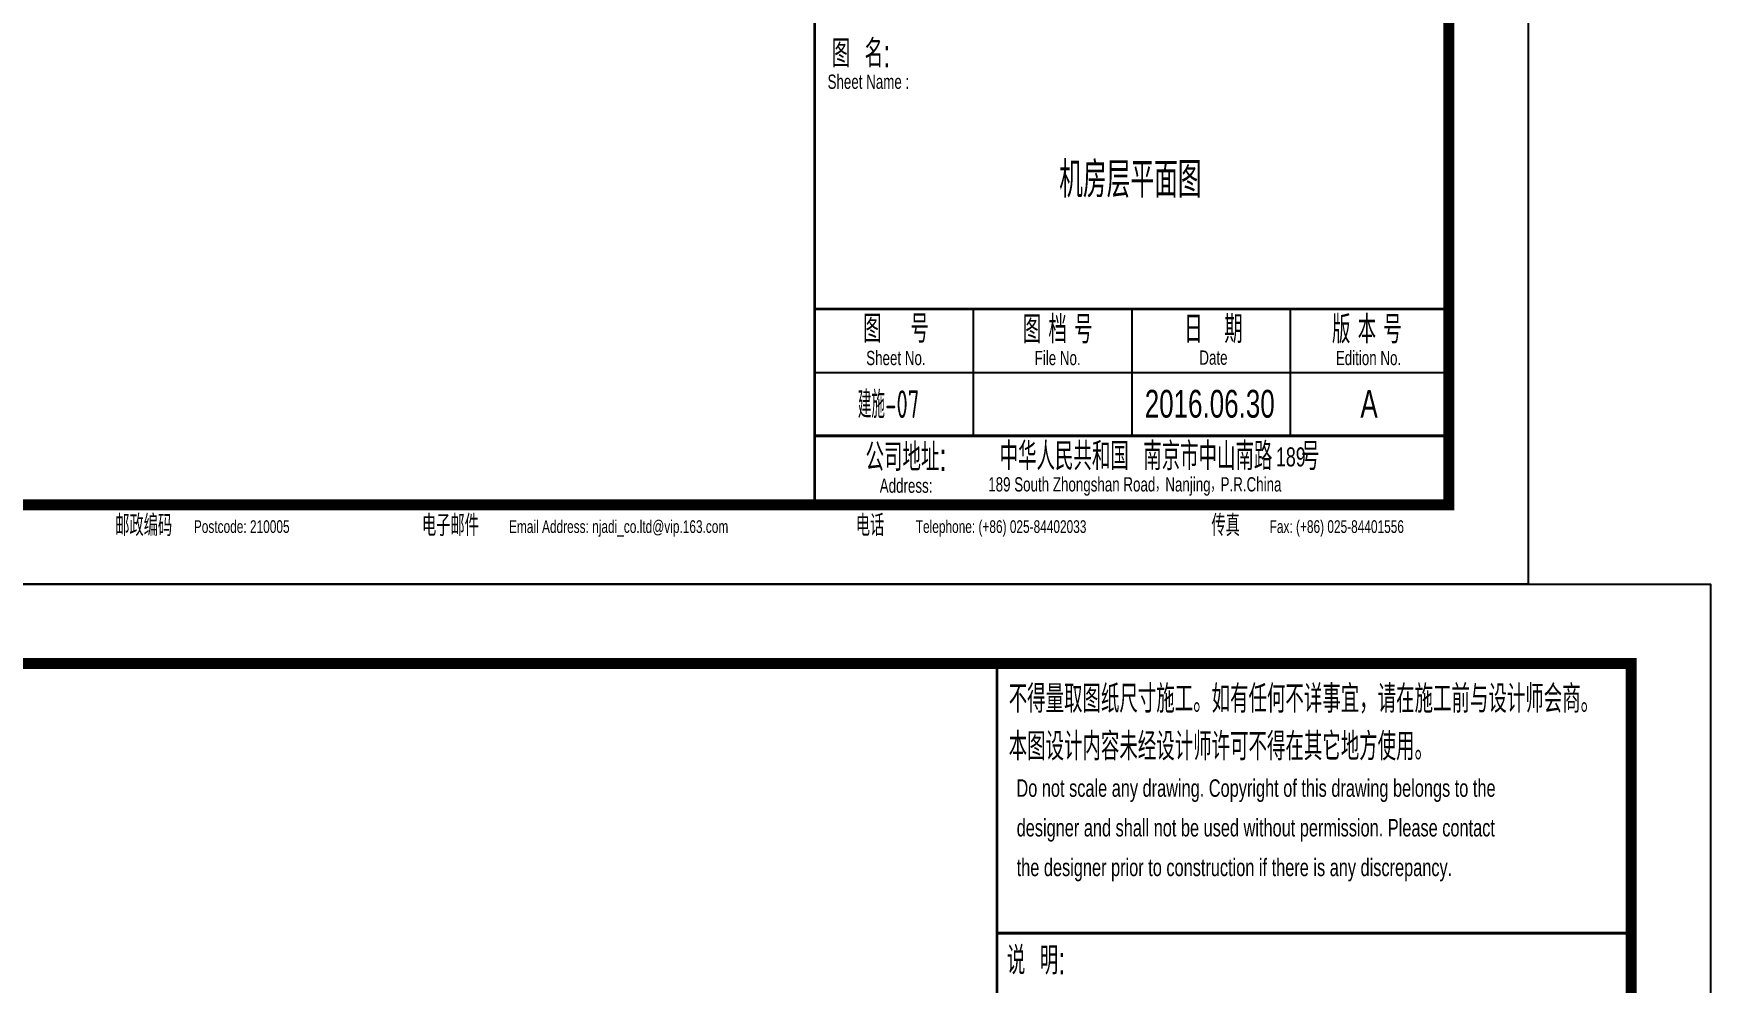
# Model space of a CAD drawing. Extents: x -59851 to 653804, y -249523 to 437614.
# Drawn here: x 5412 to 26567, y -195127 to -183163 of the extents above; entities that cross this region are included whole.
import ezdxf
from ezdxf.enums import TextEntityAlignment as Align

# ---------------------------------------------------------------- set-up
doc = ezdxf.new("R2010")
doc.units = 0
doc.header["$LTSCALE"] = 1000
doc.header["$MEASUREMENT"] = 0
for name, color, linetype in [('LABEL_FIXBOX_PM', 7, 'Continuous'), ('LABEL_FIXTXT_PM', 3, 'Continuous'), ('LABEL_TXT_PM', 1, 'Continuous'), ('PUB_TEXT', 7, 'Continuous')]:
    doc.layers.add(name, color=color, linetype=linetype)
doc.styles.add('LABEL_FIXTXT_PM', font='pm_njadri_r.shx', dxfattribs={"width": 0.7, "bigfont": 'pm_njadri_hztxt.shx'})
doc.styles.add('LABEL_TXT_PM', font='pm_njadri_romans1.shx', dxfattribs={"width": 0.7, "bigfont": 'pm_njadri_hztxt.shx'})
doc.styles.get("Standard").update_dxf_attribs({"font": 'gbenor.shx', "width": 0.7, "bigfont": 'gbcbig.shx'})

# ---------------------------------------------------------------- blocks, each defined once
blk = doc.blocks.new('PMSheet_A1_20150113_5-3892016032414355901')
at = {"layer": 'LABEL_FIXBOX_PM'}
for p, q in [((751, 41.00000000000007), (751, 34.00000000000007)), ((771, 34.70000000000007), (770.9999999999998, 18.70000000000007)), ((791, 34.70000000000007), (790.9999999999998, 18.70000000000007)), ((811, 34.70000000000007), (810.9999999999998, 18.70000000000007)), ((751, 33.00000000000007), (751, 26.00000000000007)), ((830.9863040630127, 26.64139170119655), (750.8832155466647, 26.6413917011967)), ((751.3467729936677, 18.64139170119655), (750.8832155466647, 18.64139170119662))]:
    blk.add_line(p, q, dxfattribs=at)
blk.add_lwpolyline([(0, 594), (841, 594), (841, 7.275957614183426e-14), (0, 0)], close=True, dxfattribs=at)
at = {"layer": 'LABEL_FIXBOX_PM', "const_width": 1.4}
blk.add_lwpolyline([(831, 583.9999999999999), (25, 584), (24.99999999999942, 10.00000000000015), (831, 10.00000000000007)], close=True, dxfattribs=at)
at = {"layer": 'LABEL_FIXBOX_PM', "const_width": 0.35}
for points in [[(751, 10.00000000000007), (751, 583.9999999999999)], [(751, 549.9999999999999), (831, 549.9999999999999)], [(751, 34.70000000000007), (831, 34.70000000000007)], [(751, 18.70000000000007), (831, 18.70000000000007)]]:
    blk.add_lwpolyline(points, dxfattribs=at)
at = {"layer": 'LABEL_FIXTXT_PM', "style": 'LABEL_FIXTXT_PM', "width": 0.7}
for s, height, p in [('不得量取图纸尺寸施工。如有任何不详事宜，请在施工前与设计师会商。', 3.5, (752.4684005919344, 577.7887792478498)), ('本图设计内容未经设计师许可不得在其它地方使用。', 3.5, (752.4684005919344, 571.7887792478498)), ('Do not scale any drawing. Copyright of this drawing belongs to the ', 2.2, (753.4503712131916, 567.1931404056413)), ('designer and shall not be used without permission. Please contact', 2.2, (753.4770754003542, 562.1931404056413)), ('the designer prior to construction if there is any discrepancy.', 2.2, (753.4770754003542, 557.1931404056413)), ('说  明:', 3.5, (752.2394651086687, 544.8023250882239)), ('189', 2.4, (809.1869049702533, 14.84816732881627))]:
    blk.add_text(s, height=height, dxfattribs=at).set_placement(p)
for s, height, p in [('图  名:', 3.5, (756.8480879226388, 67.08612305086645)), ('图    号', 3.5, (761.2438695494808, 32.28612305086652)), ('图 档 号', 3.5, (781.6481077556473, 32.28612305086652)), ('日   期', 3.5, (801.3008552390494, 32.28612305086637)), ('版 本 号', 3.5, (820.6585665128578, 32.28612305086652)), ('Sheet No.', 1.8, (761.2438695494808, 28.55510259007475)), ('File No.', 1.8, (781.6481077556473, 28.55510259007475)), ('Date', 1.8, (801.3008552390494, 28.5551025900746)), ('Edition No.', 1.8, (820.8636281933217, 28.55510259007475)), ('公司地址:', 3.5, (762.526711538664, 16.18612305086724)), ('中华人民共和国  南京市中山南路    号', 3.5, (794.5194197007257, 16.31747299610295)), ('Address:', 1.8, (762.526711538664, 12.45510259007489)), ('邮政编码', 2.7, (666.3512356239257, 7.548558719283101)), ('电子邮件', 2.7, (705.0459382221271, 7.548558719283101)), ('电话', 2.7, (757.98076106836, 7.548558719283101)), ('传真', 2.7, (802.8449567924699, 7.548558719283101))]:
    blk.add_text(s, height=height, dxfattribs=at).set_placement(p, align=Align.MIDDLE)
for s, p in [('Sheet Name :', (752.6209322721136, 63.35510259007468)), ('189 South Zhongshan Road，Nanjing，P.R.China', (772.8892087542393, 12.5864525353106))]:
    blk.add_text(s, height=1.8, dxfattribs=at).set_placement(p, align=Align.MIDDLE_LEFT)
for s, p in [('Postcode: 210005', (678.7162947461952, 6.45965327636317)), ('Email Address: njadi_co.ltd@vip.163.com', (726.2669401233271, 6.45965327636317)), ('Telephone: (+86) 025-84402033', (774.5124669462862, 6.45965327636317)), ('Fax: (+86) 025-84401556', (816.86038345382, 6.45965327636317))]:
    blk.add_text(s, height=1.6, dxfattribs=at).set_placement(p, align=Align.CENTER)
at = {"layer": 'LABEL_TXT_PM', "style": 'LABEL_TXT_PM'}
for tag, height, width, p in [('修改图应说明理由', 4.5, 0.7, (788.3527573462349, 468.8000002302985)), ('出图章签名', 4.5, 0.7, (759.4576240145989, 338.0876217647297)), ('建设单位_U01', 4.5, 0.7, (800.9, 212.1409806592215)), ('建设单位', 4.5, 0.7, (800.9, 210.196966413124)), ('建设单位_D01', 4.5, 0.7, (800.9, 207.4028603965614)), ('项目名称_U01', 4.5, 0.7, (800.9, 200.423405518617)), ('项目名称', 4.5, 0.7, (800.9, 198.1938411146036)), ('项目名称_D01', 4.5, 0.7, (800.9, 195.2969664844489)), ('设计编号', 4.5, 0.6, (780.7578106115715, 187.8968758382629)), ('分项号', 4.5, 0.6, (820.2578106115715, 187.9968758382629)), ('项目经理', 4.5, 0.7, (780.2578106115715, 171.9968758382629)), ('项目经理签名', 4.5, 0.7, (810.1767543742553, 172.2645661011481)), ('审定', 4.5, 0.7, (780.2578106115715, 163.8968758382629)), ('审定签名', 4.5, 0.7, (810.1767543742553, 164.1645661011482)), ('审核', 4.5, 0.7, (780.2578106115715, 155.9968758382629)), ('审核签名', 4.5, 0.7, (810.1767543742553, 156.2645661011481)), ('项目负责', 4.5, 0.7, (780.2578106115715, 147.9968758382629)), ('项目负责签名', 4.5, 0.7, (810.1767543742553, 148.2645661011481)), ('专业负责', 4.5, 0.7, (780.2578106115715, 139.9968758382629)), ('专业负责签名', 4.5, 0.7, (810.1767543742553, 140.2645661011481)), ('校对', 4.5, 0.7, (780.2578106115715, 131.8968758382629)), ('校对签名', 4.5, 0.7, (810.1767543742553, 132.1645661011482)), ('设计签名', 4.5, 0.7, (810.1767543742553, 124.2645661011482)), ('设计', 4.5, 0.7, (780.2578106115715, 123.9968758382629)), ('绘制', 4.5, 0.7, (780.2578106115715, 115.8968758382629)), ('绘制签名', 4.5, 0.7, (810.1767543742553, 116.1645661011482)), ('方案_01', 4.5, 0.7, (780.2578106115715, 95.89687583826286)), ('方案_01签名', 4.5, 0.7, (810.1767543742553, 96.16456610114815)), ('方案_02签名', 4.5, 0.7, (810.1767543742553, 88.16456610114815)), ('方案_02', 4.5, 0.7, (780.2578106115715, 87.89687583826286)), ('方案_03', 4.5, 0.7, (780.2859341218744, 79.89687410125836)), ('方案_03签名', 4.5, 0.7, (810.2048778845583, 80.16456436414366)), ('方案_04', 4.5, 0.7, (780.2578106115715, 71.89687583826286)), ('方案_04签名', 4.5, 0.7, (810.1767543742553, 72.16456610114815)), ('图名_U02', 4.5, 0.7, (790.4995326305001, 60.19999965774634)), ('图名_U01', 4.5, 0.7, (790.4995326305001, 54.19999857040541)), ('图名', 4.5, 0.7, (790.4999994914999, 47.95548575023815)), ('图名_D01', 4.5, 0.7, (790.4995326305001, 42.39999965774634)), ('图名_D02', 4.5, 0.7, (790.4995326305001, 36.99999965774634)), ('图号', 3.5, 0.7, (760.9671832468131, 20.95312731177117)), ('图档号', 3.5, 0.7, (781.0999994915, 20.95312731177117)), ('日期', 3.5, 0.7, (801.0671832468131, 20.95312731177117)), ('版本号', 3.5, 0.7, (820.2671832468131, 20.95312731177117))]:
    blk.add_attdef(tag, text='', height=height, dxfattribs=dict(at, width=width)).set_placement(p, align=Align.CENTER)
blk = doc.blocks.new('zhonghaituqian033103dong')
at = {"layer": 'LABEL_TXT_PM', "style": 'LABEL_TXT_PM', "width": 0.7}
for s, height, p in [('南京海欣房地产开发有限公司', 450, (26376.18102510687, 197487.6124368451)), ('NO.2015G34地块', 450, (26356.22056235455, 196257.6124754179)), ('2016-5-01', 450, (24426.22045451868, 195267.6123952892)), ('3#', 450, (28396.22061002679, 195267.6123211646)), ('樊 嵘', 450, (24440.64313602191, 193620.2686946039)), ('陈 波', 450, (24440.64313602191, 192210.2686059705)), ('康雪梅', 450, (24440.64313602191, 191290.2686059705)), ('辛锋 康雪梅', 450, (24440.64313602191, 190460.2686059705)), ('李晓蕾', 450, (24440.64313602197, 189730.2686059705)), ('张建伟', 450, (24440.64313602191, 188930.2686059705)), ('张建伟', 450, (24440.64313602191, 188060.2686059705)), ('2016.06.30', 350, (26427.20596312685, 178567.4561919649)), ('A', 350, (28437.20596312685, 178567.4561919649))]:
    blk.add_text(s, height=height, dxfattribs=at).set_placement(p, align=Align.MIDDLE)

msp = doc.modelspace()

# ---------------------------------------------------------------- block references
at = {"xscale": 100, "yscale": 100, "zscale": 100}
for p in [(-59833.37424907222, -190105.3560650246), (-57533.37424907152, -249505.3560650242)]:
    msp.add_blockref('PMSheet_A1_20150113_5-3892016032414355901', p, dxfattribs=at)
msp.add_blockref('zhonghaituqian033103dong', (-6177.298496108153, -366397.9684519335))

# ---------------------------------------------------------------- texts
at = {"layer": 'LABEL_TXT_PM', "style": 'LABEL_TXT_PM', "width": 0.7}
msp.add_text('机房层平面图', height=450, dxfattribs=at).set_placement((19248.92206624657, -184984.4951614305), align=Align.MIDDLE)
at = {"layer": 'PUB_TEXT', "width": 0.7}
for s, height, p in [('建施', 337.5886524822695, (15811.6543252914, -188010.3963552811)), ('-07', 350, (16155.69687848282, -188010.3963552811))]:
    msp.add_text(s, height=height, dxfattribs=at).set_placement(p)

doc.saveas('drawing.dxf')
